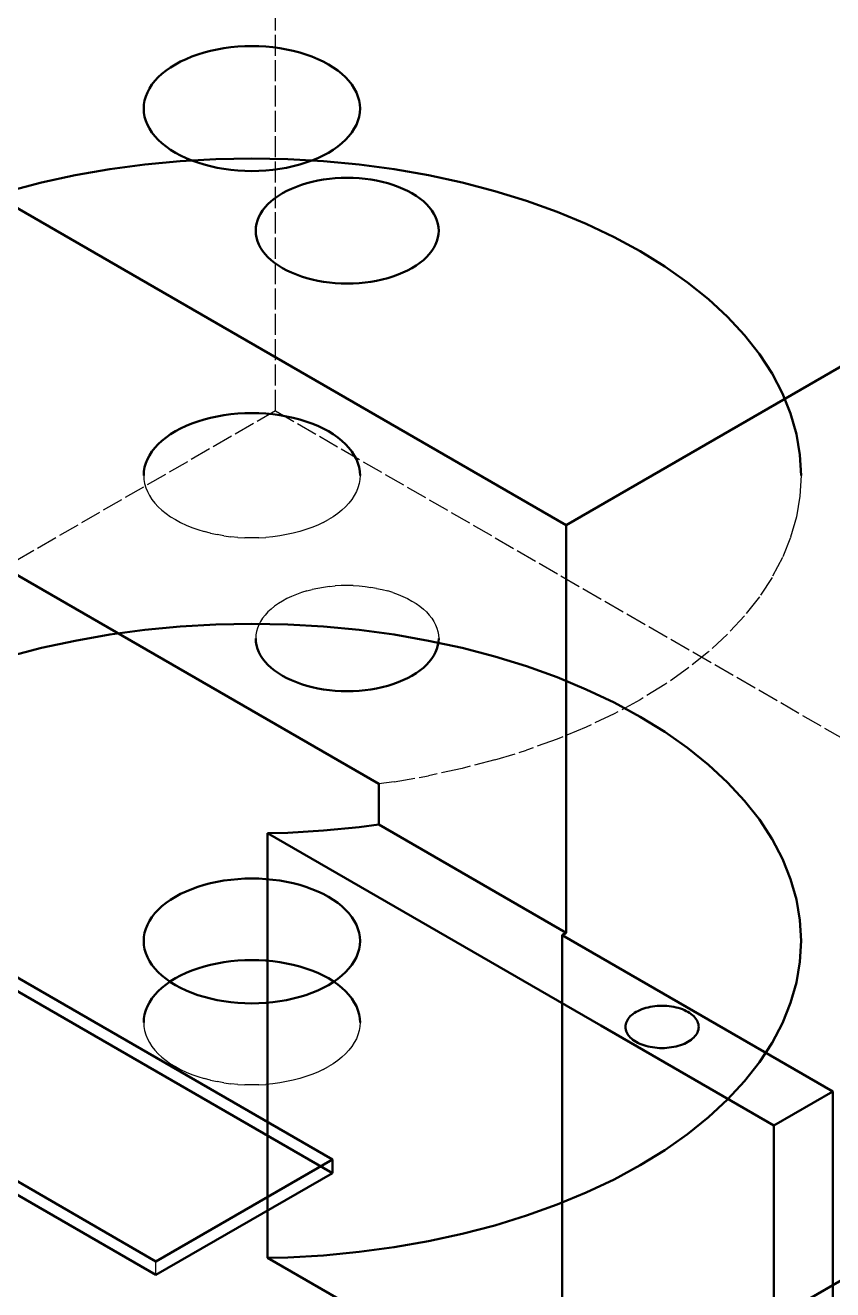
# Model space of a CAD drawing. Header units: millimetres. Extents: x 0 to 841, y 0 to 594.
# Drawn here: x 714.4 to 762.9, y 415.8 to 491.8 of the extents above; entities that cross this region are included whole.
import ezdxf

# ---------------------------------------------------------------- set-up
doc = ezdxf.new("R2010")
doc.units = ezdxf.units.MM
doc.linetypes.add('DASHED', pattern=[1.524, 1.27, -0.254])
doc.layers.add('OCULTA', color=8, linetype='DASHED', lineweight=25)
doc.layers.add('VISIBLE', color=7, linetype='CONTINUOUS', lineweight=50)

msp = doc.modelspace()

# ---------------------------------------------------------------- linework, layer by layer
at = {"layer": 'OCULTA'}
for p, q in [((729.392, 468.6), (729.392, 499.015)), ((729.392, 468.6), (707.472, 455.944)), ((729.392, 468.6), (791.617, 432.674)), ((721.478, 464.722), (721.492, 464.476)), ((721.492, 464.476), (721.533, 464.232)), ((721.533, 464.232), (721.603, 463.99)), ((734.422, 464.232), (734.353, 463.99)), ((734.464, 464.476), (734.422, 464.232)), ((734.478, 464.722), (734.464, 464.476)), ((760.978, 464.722), (760.907, 463.476)), ((721.603, 463.99), (721.699, 463.75)), ((721.699, 463.75), (721.823, 463.515)), ((721.823, 463.515), (721.973, 463.286)), ((734.133, 463.515), (733.983, 463.286)), ((734.256, 463.75), (734.133, 463.515)), ((734.353, 463.99), (734.256, 463.75)), ((760.907, 463.476), (760.696, 462.235)), ((721.973, 463.286), (722.148, 463.062)), ((722.148, 463.062), (722.349, 462.845)), ((722.349, 462.845), (722.573, 462.637)), ((722.573, 462.637), (722.821, 462.437)), ((733.382, 462.637), (733.135, 462.437)), ((733.607, 462.845), (733.382, 462.637)), ((733.808, 463.062), (733.607, 462.845)), ((733.983, 463.286), (733.808, 463.062)), ((722.821, 462.437), (723.091, 462.247)), ((723.091, 462.247), (723.382, 462.068)), ((723.382, 462.068), (723.692, 461.9)), ((723.692, 461.9), (724.021, 461.744)), ((732.264, 461.9), (731.935, 461.744)), ((732.264, 461.9), (732.574, 462.068)), ((732.865, 462.247), (732.574, 462.068)), ((733.135, 462.437), (732.865, 462.247)), ((760.696, 462.235), (760.344, 461.005)), ((724.021, 461.744), (724.367, 461.601)), ((724.367, 461.601), (724.728, 461.472)), ((724.728, 461.472), (725.103, 461.356)), ((725.49, 461.255), (725.103, 461.356)), ((725.49, 461.255), (725.888, 461.168)), ((726.296, 461.097), (725.888, 461.168)), ((730.067, 461.168), (729.66, 461.097)), ((730.465, 461.255), (730.067, 461.168)), ((730.853, 461.356), (730.465, 461.255)), ((731.228, 461.472), (730.853, 461.356)), ((731.589, 461.601), (731.228, 461.472)), ((731.935, 461.744), (731.589, 461.601)), ((726.296, 461.097), (726.71, 461.041)), ((727.129, 461.001), (726.71, 461.041)), ((727.129, 461.001), (727.553, 460.977)), ((727.978, 460.969), (727.553, 460.977)), ((728.403, 460.977), (727.978, 460.969)), ((728.403, 460.977), (728.826, 461.001)), ((729.246, 461.041), (728.826, 461.001)), ((729.66, 461.097), (729.246, 461.041)), ((760.344, 461.005), (759.853, 459.791)), ((759.853, 459.791), (759.227, 458.598)), ((732.633, 458.049), (732.988, 458.083)), ((733.346, 458.104), (732.988, 458.083)), ((733.706, 458.11), (733.346, 458.104)), ((734.065, 458.104), (733.706, 458.11)), ((734.065, 458.104), (734.424, 458.083)), ((734.424, 458.083), (734.779, 458.049)), ((759.227, 458.598), (758.466, 457.431)), ((730.079, 457.322), (729.817, 457.18)), ((730.358, 457.454), (730.079, 457.322)), ((730.65, 457.575), (730.358, 457.454)), ((730.956, 457.685), (730.65, 457.575)), ((731.273, 457.783), (730.956, 457.685)), ((731.273, 457.783), (731.601, 457.869)), ((731.938, 457.942), (731.601, 457.869)), ((732.282, 458.002), (731.938, 457.942)), ((732.633, 458.049), (732.282, 458.002)), ((734.779, 458.049), (735.129, 458.002)), ((735.474, 457.942), (735.129, 458.002)), ((735.474, 457.942), (735.81, 457.869)), ((735.81, 457.869), (736.138, 457.783)), ((736.456, 457.685), (736.138, 457.783)), ((736.456, 457.685), (736.761, 457.575)), ((736.761, 457.575), (737.054, 457.454)), ((737.054, 457.454), (737.332, 457.322)), ((737.332, 457.322), (737.595, 457.18)), ((758.466, 457.431), (757.575, 456.295)), ((729.133, 456.699), (728.943, 456.523)), ((729.342, 456.868), (729.133, 456.699)), ((729.571, 457.029), (729.342, 456.868)), ((729.817, 457.18), (729.571, 457.029)), ((737.595, 457.18), (737.841, 457.029)), ((737.841, 457.029), (738.069, 456.868)), ((738.069, 456.868), (738.279, 456.699)), ((738.279, 456.699), (738.469, 456.523)), ((728.498, 455.956), (728.393, 455.757)), ((728.624, 456.15), (728.498, 455.956)), ((728.773, 456.339), (728.624, 456.15)), ((728.943, 456.523), (728.773, 456.339)), ((738.469, 456.523), (738.638, 456.339)), ((738.638, 456.339), (738.787, 456.15)), ((738.787, 456.15), (738.914, 455.956)), ((738.914, 455.956), (739.018, 455.757)), ((757.575, 456.295), (756.557, 455.195)), ((728.217, 455.143), (728.206, 454.935)), ((728.253, 455.349), (728.217, 455.143)), ((728.311, 455.554), (728.253, 455.349)), ((728.393, 455.757), (728.311, 455.554)), ((739.018, 455.757), (739.1, 455.554)), ((739.1, 455.554), (739.159, 455.349)), ((739.159, 455.349), (739.194, 455.143)), ((739.194, 455.143), (739.206, 454.935)), ((756.557, 455.195), (755.416, 454.137)), ((755.416, 454.137), (754.159, 453.123)), ((754.159, 453.123), (752.789, 452.16)), ((752.789, 452.16), (751.312, 451.25)), ((751.312, 451.25), (749.736, 450.397)), ((749.736, 450.397), (748.067, 449.606)), ((748.067, 449.606), (746.312, 448.88)), ((742.573, 447.634), (744.478, 448.222)), ((746.312, 448.88), (744.478, 448.222)), ((742.573, 447.634), (740.606, 447.119)), ((740.606, 447.119), (738.585, 446.68)), ((736.519, 446.318), (735.601, 446.195)), ((736.519, 446.318), (738.585, 446.68)), ((721.478, 431.858), (721.492, 431.612)), ((721.492, 431.612), (721.533, 431.368)), ((734.464, 431.612), (734.422, 431.368)), ((734.478, 431.858), (734.464, 431.612)), ((721.533, 431.368), (721.603, 431.126)), ((721.603, 431.126), (721.699, 430.886)), ((721.699, 430.886), (721.823, 430.651)), ((734.256, 430.886), (734.133, 430.651)), ((734.353, 431.126), (734.256, 430.886)), ((734.422, 431.368), (734.353, 431.126)), ((721.823, 430.651), (721.973, 430.422)), ((721.973, 430.422), (722.148, 430.198)), ((722.148, 430.198), (722.349, 429.981)), ((722.349, 429.981), (722.573, 429.773)), ((733.607, 429.981), (733.382, 429.773)), ((733.808, 430.198), (733.607, 429.981)), ((733.983, 430.422), (733.808, 430.198)), ((734.133, 430.651), (733.983, 430.422)), ((722.573, 429.773), (722.821, 429.573)), ((722.821, 429.573), (723.091, 429.383)), ((723.091, 429.383), (723.382, 429.204)), ((732.865, 429.383), (732.574, 429.204)), ((733.135, 429.573), (732.865, 429.383)), ((733.382, 429.773), (733.135, 429.573)), ((723.382, 429.204), (723.692, 429.036)), ((723.692, 429.036), (724.021, 428.881)), ((724.021, 428.881), (724.367, 428.737)), ((724.367, 428.737), (724.728, 428.608)), ((724.728, 428.608), (725.103, 428.492)), ((725.49, 428.391), (725.103, 428.492)), ((730.853, 428.492), (730.465, 428.391)), ((731.228, 428.608), (730.853, 428.492)), ((731.589, 428.737), (731.228, 428.608)), ((731.935, 428.881), (731.589, 428.737)), ((732.264, 429.036), (731.935, 428.881)), ((732.264, 429.036), (732.574, 429.204)), ((725.49, 428.391), (725.888, 428.304)), ((726.296, 428.233), (725.888, 428.304)), ((726.296, 428.233), (726.71, 428.177)), ((727.129, 428.137), (726.71, 428.177)), ((727.129, 428.137), (727.553, 428.113)), ((727.978, 428.105), (727.553, 428.113)), ((728.403, 428.113), (727.978, 428.105)), ((728.403, 428.113), (728.826, 428.137)), ((729.246, 428.177), (728.826, 428.137)), ((729.66, 428.233), (729.246, 428.177)), ((730.067, 428.304), (729.66, 428.233)), ((730.465, 428.391), (730.067, 428.304)), ((722.215, 416.691), (722.215, 417.508))]:
    msp.add_line(p, q, dxfattribs=at)
at = {"layer": 'VISIBLE'}
for p, q in [((684.632, 497.667), (746.858, 461.742)), ((724.728, 490.017), (724.367, 489.887)), ((725.103, 490.133), (724.728, 490.017)), ((725.49, 490.234), (725.103, 490.133)), ((725.888, 490.321), (725.49, 490.234)), ((726.296, 490.392), (725.888, 490.321)), ((726.71, 490.448), (726.296, 490.392)), ((726.71, 490.448), (727.129, 490.488)), ((727.553, 490.512), (727.129, 490.488)), ((727.553, 490.512), (727.978, 490.52)), ((728.403, 490.512), (727.978, 490.52)), ((728.826, 490.488), (728.403, 490.512)), ((729.246, 490.448), (728.826, 490.488)), ((729.246, 490.448), (729.66, 490.392)), ((729.66, 490.392), (730.067, 490.321)), ((730.465, 490.234), (730.067, 490.321)), ((730.465, 490.234), (730.853, 490.133)), ((730.853, 490.133), (731.228, 490.017)), ((731.228, 490.017), (731.589, 489.887)), ((723.091, 489.242), (722.821, 489.052)), ((723.382, 489.421), (723.091, 489.242)), ((723.692, 489.589), (723.382, 489.421)), ((724.021, 489.744), (723.692, 489.589)), ((724.367, 489.887), (724.021, 489.744)), ((731.589, 489.887), (731.935, 489.744)), ((731.935, 489.744), (732.264, 489.589)), ((732.264, 489.589), (732.574, 489.421)), ((732.574, 489.421), (732.865, 489.242)), ((732.865, 489.242), (733.135, 489.052)), ((722.349, 488.644), (722.148, 488.427)), ((722.573, 488.852), (722.349, 488.644)), ((722.821, 489.052), (722.573, 488.852)), ((733.135, 489.052), (733.382, 488.852)), ((733.382, 488.852), (733.607, 488.644)), ((733.607, 488.644), (733.808, 488.427)), ((721.699, 487.738), (721.603, 487.499)), ((721.823, 487.973), (721.699, 487.738)), ((721.973, 488.203), (721.823, 487.973)), ((722.148, 488.427), (721.973, 488.203)), ((733.808, 488.427), (733.983, 488.203)), ((733.983, 488.203), (734.133, 487.973)), ((734.133, 487.973), (734.256, 487.738)), ((734.256, 487.738), (734.353, 487.499)), ((721.492, 487.013), (721.478, 486.767)), ((721.533, 487.257), (721.492, 487.013)), ((721.603, 487.499), (721.533, 487.257)), ((734.353, 487.499), (734.422, 487.257)), ((734.422, 487.257), (734.464, 487.013)), ((734.464, 487.013), (734.478, 486.767)), ((791.617, 487.584), (746.858, 461.742)), ((721.478, 486.767), (721.492, 486.522)), ((721.492, 486.522), (721.533, 486.277)), ((721.533, 486.277), (721.603, 486.035)), ((734.422, 486.277), (734.353, 486.035)), ((734.464, 486.522), (734.422, 486.277)), ((734.478, 486.767), (734.464, 486.522)), ((721.603, 486.035), (721.699, 485.796)), ((721.699, 485.796), (721.823, 485.561)), ((721.823, 485.561), (721.973, 485.331)), ((734.133, 485.561), (733.983, 485.331)), ((734.256, 485.796), (734.133, 485.561)), ((734.353, 486.035), (734.256, 485.796)), ((721.973, 485.331), (722.148, 485.107)), ((722.148, 485.107), (722.349, 484.891)), ((722.349, 484.891), (722.573, 484.682)), ((722.573, 484.682), (722.821, 484.483)), ((733.382, 484.682), (733.135, 484.483)), ((733.607, 484.891), (733.382, 484.682)), ((733.808, 485.107), (733.607, 484.891)), ((733.983, 485.331), (733.808, 485.107)), ((722.821, 484.483), (723.091, 484.293)), ((723.091, 484.293), (723.382, 484.114)), ((723.382, 484.114), (723.692, 483.946)), ((723.692, 483.946), (724.021, 483.79)), ((732.264, 483.946), (731.935, 483.79)), ((732.264, 483.946), (732.574, 484.114)), ((732.865, 484.293), (732.574, 484.114)), ((733.135, 484.483), (732.865, 484.293)), ((719.437, 483.125), (721.54, 483.408)), ((721.54, 483.408), (723.67, 483.611)), ((723.67, 483.611), (725.82, 483.734)), ((724.021, 483.79), (724.367, 483.647)), ((724.367, 483.647), (724.728, 483.517)), ((724.728, 483.517), (725.103, 483.401)), ((725.49, 483.3), (725.103, 483.401)), ((725.49, 483.3), (725.888, 483.214)), ((727.978, 483.774), (725.82, 483.734)), ((726.296, 483.142), (725.888, 483.214)), ((730.136, 483.734), (727.978, 483.774)), ((730.067, 483.214), (729.66, 483.142)), ((730.465, 483.3), (730.067, 483.214)), ((732.285, 483.611), (730.136, 483.734)), ((730.853, 483.401), (730.465, 483.3)), ((731.228, 483.517), (730.853, 483.401)), ((731.589, 483.647), (731.228, 483.517)), ((731.935, 483.79), (731.589, 483.647)), ((732.285, 483.611), (734.416, 483.408)), ((736.519, 483.125), (734.416, 483.408)), ((717.37, 482.763), (715.349, 482.324)), ((719.437, 483.125), (717.37, 482.763)), ((726.296, 483.142), (726.71, 483.087)), ((727.129, 483.047), (726.71, 483.087)), ((727.129, 483.047), (727.553, 483.022)), ((727.978, 483.014), (727.553, 483.022)), ((728.403, 483.022), (727.978, 483.014)), ((728.403, 483.022), (728.826, 483.047)), ((729.246, 483.087), (728.826, 483.047)), ((729.66, 483.142), (729.246, 483.087)), ((731.938, 482.437), (731.601, 482.364)), ((732.282, 482.497), (731.938, 482.437)), ((732.633, 482.544), (732.282, 482.497)), ((732.633, 482.544), (732.988, 482.578)), ((733.346, 482.599), (732.988, 482.578)), ((733.706, 482.605), (733.346, 482.599)), ((734.065, 482.599), (733.706, 482.605)), ((734.065, 482.599), (734.424, 482.578)), ((734.424, 482.578), (734.779, 482.544)), ((734.779, 482.544), (735.129, 482.497)), ((735.474, 482.437), (735.129, 482.497)), ((735.474, 482.437), (735.81, 482.364)), ((736.519, 483.125), (738.585, 482.763)), ((738.585, 482.763), (740.606, 482.324)), ((715.349, 482.324), (713.382, 481.809)), ((729.817, 481.675), (729.571, 481.524)), ((730.079, 481.817), (729.817, 481.675)), ((730.358, 481.949), (730.079, 481.817)), ((730.65, 482.07), (730.358, 481.949)), ((730.956, 482.18), (730.65, 482.07)), ((731.273, 482.278), (730.956, 482.18)), ((731.273, 482.278), (731.601, 482.364)), ((735.81, 482.364), (736.138, 482.278)), ((736.456, 482.18), (736.138, 482.278)), ((736.456, 482.18), (736.761, 482.07)), ((736.761, 482.07), (737.054, 481.949)), ((737.054, 481.949), (737.332, 481.817)), ((737.332, 481.817), (737.595, 481.675)), ((737.595, 481.675), (737.841, 481.524)), ((742.573, 481.809), (740.606, 482.324)), ((742.573, 481.809), (744.478, 481.222)), ((728.943, 481.018), (728.773, 480.834)), ((729.133, 481.194), (728.943, 481.018)), ((729.342, 481.363), (729.133, 481.194)), ((729.571, 481.524), (729.342, 481.363)), ((737.841, 481.524), (738.069, 481.363)), ((738.069, 481.363), (738.279, 481.194)), ((738.279, 481.194), (738.469, 481.018)), ((738.469, 481.018), (738.638, 480.834)), ((744.478, 481.222), (746.312, 480.563)), ((728.393, 480.252), (728.311, 480.049)), ((728.498, 480.451), (728.393, 480.252)), ((728.624, 480.645), (728.498, 480.451)), ((728.773, 480.834), (728.624, 480.645)), ((738.638, 480.834), (738.787, 480.645)), ((738.787, 480.645), (738.914, 480.451)), ((738.914, 480.451), (739.018, 480.252)), ((739.018, 480.252), (739.1, 480.049)), ((746.312, 480.563), (748.067, 479.837)), ((728.217, 479.638), (728.206, 479.43)), ((728.206, 479.43), (728.217, 479.222)), ((728.253, 479.844), (728.217, 479.638)), ((728.311, 480.049), (728.253, 479.844)), ((739.1, 480.049), (739.159, 479.844)), ((739.159, 479.844), (739.194, 479.638)), ((739.194, 479.638), (739.206, 479.43)), ((739.206, 479.43), (739.194, 479.222)), ((748.067, 479.837), (749.736, 479.046)), ((728.217, 479.222), (728.253, 479.015)), ((728.253, 479.015), (728.311, 478.81)), ((728.311, 478.81), (728.393, 478.608)), ((728.393, 478.608), (728.498, 478.409)), ((739.018, 478.608), (738.914, 478.409)), ((739.1, 478.81), (739.018, 478.608)), ((739.159, 479.015), (739.1, 478.81)), ((739.194, 479.222), (739.159, 479.015)), ((749.736, 479.046), (751.312, 478.194)), ((728.498, 478.409), (728.624, 478.215)), ((728.624, 478.215), (728.773, 478.025)), ((728.773, 478.025), (728.943, 477.842)), ((728.943, 477.842), (729.133, 477.666)), ((738.469, 477.842), (738.279, 477.666)), ((738.638, 478.025), (738.469, 477.842)), ((738.787, 478.215), (738.638, 478.025)), ((738.914, 478.409), (738.787, 478.215)), ((751.312, 478.194), (752.789, 477.284)), ((729.133, 477.666), (729.342, 477.497)), ((729.342, 477.497), (729.571, 477.336)), ((729.571, 477.336), (729.817, 477.185)), ((729.817, 477.185), (730.079, 477.042)), ((737.595, 477.185), (737.332, 477.042)), ((737.841, 477.336), (737.595, 477.185)), ((738.069, 477.497), (737.841, 477.336)), ((738.279, 477.666), (738.069, 477.497)), ((752.789, 477.284), (754.159, 476.32)), ((730.079, 477.042), (730.358, 476.911)), ((730.358, 476.911), (730.65, 476.79)), ((730.65, 476.79), (730.956, 476.68)), ((730.956, 476.68), (731.273, 476.582)), ((731.273, 476.582), (731.601, 476.496)), ((731.601, 476.496), (731.938, 476.423)), ((732.282, 476.363), (731.938, 476.423)), ((732.282, 476.363), (732.633, 476.315)), ((732.988, 476.282), (732.633, 476.315)), ((734.779, 476.315), (734.424, 476.282)), ((735.129, 476.363), (734.779, 476.315)), ((735.474, 476.423), (735.129, 476.363)), ((735.81, 476.496), (735.474, 476.423)), ((735.81, 476.496), (736.138, 476.582)), ((736.456, 476.68), (736.138, 476.582)), ((736.761, 476.79), (736.456, 476.68)), ((737.054, 476.911), (736.761, 476.79)), ((737.332, 477.042), (737.054, 476.911)), ((754.159, 476.32), (755.416, 475.307)), ((732.988, 476.282), (733.346, 476.261)), ((733.706, 476.254), (733.346, 476.261)), ((733.706, 476.254), (734.065, 476.261)), ((734.065, 476.261), (734.424, 476.282)), ((755.416, 475.307), (756.557, 474.248)), ((756.557, 474.248), (757.575, 473.149)), ((757.575, 473.149), (758.466, 472.013)), ((758.466, 472.013), (759.227, 470.846)), ((759.227, 470.846), (759.853, 469.653)), ((759.853, 469.653), (760.344, 468.439)), ((695.888, 469.123), (735.601, 446.195)), ((724.728, 467.972), (724.367, 467.842)), ((725.103, 468.088), (724.728, 467.972)), ((725.49, 468.189), (725.103, 468.088)), ((725.888, 468.275), (725.49, 468.189)), ((726.296, 468.347), (725.888, 468.275)), ((726.71, 468.402), (726.296, 468.347)), ((726.71, 468.402), (727.129, 468.442)), ((727.553, 468.467), (727.129, 468.442)), ((727.553, 468.467), (727.978, 468.475)), ((728.403, 468.467), (727.978, 468.475)), ((728.826, 468.442), (728.403, 468.467)), ((729.246, 468.402), (728.826, 468.442)), ((729.246, 468.402), (729.66, 468.347)), ((729.66, 468.347), (730.067, 468.275)), ((730.465, 468.189), (730.067, 468.275)), ((730.465, 468.189), (730.853, 468.088)), ((730.853, 468.088), (731.228, 467.972)), ((731.228, 467.972), (731.589, 467.842)), ((760.344, 468.439), (760.696, 467.209)), ((723.091, 467.196), (722.821, 467.006)), ((723.382, 467.375), (723.091, 467.196)), ((723.692, 467.543), (723.382, 467.375)), ((724.021, 467.699), (723.692, 467.543)), ((724.367, 467.842), (724.021, 467.699)), ((731.589, 467.842), (731.935, 467.699)), ((731.935, 467.699), (732.264, 467.543)), ((732.264, 467.543), (732.574, 467.375)), ((732.574, 467.375), (732.865, 467.196)), ((732.865, 467.196), (733.135, 467.006)), ((760.696, 467.209), (760.907, 465.968)), ((722.349, 466.598), (722.148, 466.382)), ((722.573, 466.807), (722.349, 466.598)), ((722.821, 467.006), (722.573, 466.807)), ((733.135, 467.006), (733.382, 466.807)), ((733.382, 466.807), (733.607, 466.598)), ((733.607, 466.598), (733.808, 466.382)), ((721.699, 465.693), (721.603, 465.454)), ((721.823, 465.928), (721.699, 465.693)), ((721.973, 466.158), (721.823, 465.928)), ((722.148, 466.382), (721.973, 466.158)), ((733.808, 466.382), (733.983, 466.158)), ((733.983, 466.158), (734.133, 465.928)), ((734.133, 465.928), (734.256, 465.693)), ((734.256, 465.693), (734.353, 465.454)), ((760.907, 465.968), (760.978, 464.722)), ((721.492, 464.967), (721.478, 464.722)), ((721.533, 465.212), (721.492, 464.967)), ((721.603, 465.454), (721.533, 465.212)), ((734.353, 465.454), (734.422, 465.212)), ((734.422, 465.212), (734.464, 464.967)), ((734.464, 464.967), (734.478, 464.722)), ((746.858, 437.247), (746.858, 461.742)), ((727.978, 455.809), (725.82, 455.769)), ((730.136, 455.769), (727.978, 455.809)), ((719.437, 455.16), (717.37, 454.798)), ((719.437, 455.16), (721.54, 455.443)), ((721.54, 455.443), (723.67, 455.646)), ((723.67, 455.646), (725.82, 455.769)), ((732.285, 455.646), (730.136, 455.769)), ((732.285, 455.646), (734.416, 455.443)), ((736.519, 455.16), (734.416, 455.443)), ((736.519, 455.16), (738.585, 454.798)), ((715.349, 454.359), (713.382, 453.844)), ((717.37, 454.798), (715.349, 454.359)), ((728.206, 454.935), (728.217, 454.727)), ((728.217, 454.727), (728.253, 454.521)), ((728.253, 454.521), (728.311, 454.316)), ((728.311, 454.316), (728.393, 454.113)), ((738.585, 454.798), (740.606, 454.359)), ((739.1, 454.316), (739.018, 454.113)), ((739.159, 454.521), (739.1, 454.316)), ((739.194, 454.727), (739.159, 454.521)), ((739.206, 454.935), (739.194, 454.727)), ((742.573, 453.844), (740.606, 454.359)), ((728.393, 454.113), (728.498, 453.914)), ((728.498, 453.914), (728.624, 453.72)), ((728.624, 453.72), (728.773, 453.531)), ((728.773, 453.531), (728.943, 453.347)), ((738.638, 453.531), (738.469, 453.347)), ((738.787, 453.72), (738.638, 453.531)), ((738.914, 453.914), (738.787, 453.72)), ((739.018, 454.113), (738.914, 453.914)), ((742.573, 453.844), (744.478, 453.257)), ((728.943, 453.347), (729.133, 453.171)), ((729.133, 453.171), (729.342, 453.002)), ((729.342, 453.002), (729.571, 452.841)), ((729.571, 452.841), (729.817, 452.69)), ((737.841, 452.841), (737.595, 452.69)), ((738.069, 453.002), (737.841, 452.841)), ((738.279, 453.171), (738.069, 453.002)), ((738.469, 453.347), (738.279, 453.171)), ((744.478, 453.257), (746.312, 452.598)), ((729.817, 452.69), (730.079, 452.548)), ((730.079, 452.548), (730.358, 452.416)), ((730.358, 452.416), (730.65, 452.295)), ((730.65, 452.295), (730.956, 452.185)), ((730.956, 452.185), (731.273, 452.087)), ((731.273, 452.087), (731.601, 452.001)), ((735.81, 452.001), (736.138, 452.087)), ((736.456, 452.185), (736.138, 452.087)), ((736.761, 452.295), (736.456, 452.185)), ((737.054, 452.416), (736.761, 452.295)), ((737.332, 452.548), (737.054, 452.416)), ((737.595, 452.69), (737.332, 452.548)), ((746.312, 452.598), (748.067, 451.872)), ((731.601, 452.001), (731.938, 451.928)), ((732.282, 451.868), (731.938, 451.928)), ((732.282, 451.868), (732.633, 451.821)), ((732.988, 451.787), (732.633, 451.821)), ((732.988, 451.787), (733.346, 451.766)), ((733.706, 451.76), (733.346, 451.766)), ((733.706, 451.76), (734.065, 451.766)), ((734.065, 451.766), (734.424, 451.787)), ((734.779, 451.821), (734.424, 451.787)), ((735.129, 451.868), (734.779, 451.821)), ((735.474, 451.928), (735.129, 451.868)), ((735.81, 452.001), (735.474, 451.928)), ((748.067, 451.872), (749.736, 451.081)), ((749.736, 451.081), (751.312, 450.229)), ((751.312, 450.229), (752.789, 449.319)), ((752.789, 449.319), (754.159, 448.355)), ((754.159, 448.355), (755.416, 447.342)), ((755.416, 447.342), (756.557, 446.283)), ((735.601, 443.745), (735.601, 446.195)), ((756.557, 446.283), (757.575, 445.183)), ((757.575, 445.183), (758.466, 444.048)), ((735.601, 443.745), (734.416, 443.586)), ((735.601, 443.745), (746.858, 437.247)), ((758.466, 444.048), (759.227, 442.881)), ((730.136, 443.261), (728.915, 443.237)), ((728.915, 417.722), (728.915, 443.237)), ((728.915, 443.237), (748.933, 431.68)), ((732.285, 443.383), (730.136, 443.261)), ((734.416, 443.586), (732.285, 443.383)), ((759.227, 442.881), (759.853, 441.688)), ((759.853, 441.688), (760.344, 440.474)), ((724.367, 439.877), (724.021, 439.734)), ((724.728, 440.007), (724.367, 439.877)), ((725.103, 440.123), (724.728, 440.007)), ((725.49, 440.224), (725.103, 440.123)), ((725.888, 440.31), (725.49, 440.224)), ((726.296, 440.382), (725.888, 440.31)), ((726.71, 440.437), (726.296, 440.382)), ((726.71, 440.437), (727.129, 440.477)), ((727.553, 440.502), (727.129, 440.477)), ((727.553, 440.502), (727.978, 440.51)), ((728.403, 440.502), (727.978, 440.51)), ((728.826, 440.477), (728.403, 440.502)), ((729.246, 440.437), (728.826, 440.477)), ((729.246, 440.437), (729.66, 440.382)), ((729.66, 440.382), (730.067, 440.31)), ((730.465, 440.224), (730.067, 440.31)), ((730.465, 440.224), (730.853, 440.123)), ((730.853, 440.123), (731.228, 440.007)), ((731.228, 440.007), (731.589, 439.877)), ((731.589, 439.877), (731.935, 439.734)), ((760.344, 440.474), (760.696, 439.244)), ((705.244, 439.553), (732.822, 423.632)), ((723.091, 439.231), (722.821, 439.041)), ((723.382, 439.41), (723.091, 439.231)), ((723.692, 439.578), (723.382, 439.41)), ((724.021, 439.734), (723.692, 439.578)), ((731.935, 439.734), (732.264, 439.578)), ((732.264, 439.578), (732.574, 439.41)), ((732.574, 439.41), (732.865, 439.231)), ((732.865, 439.231), (733.135, 439.041)), ((760.696, 439.244), (760.907, 438.003)), ((705.244, 438.737), (732.822, 422.815)), ((722.148, 438.417), (721.973, 438.193)), ((722.349, 438.633), (722.148, 438.417)), ((722.573, 438.842), (722.349, 438.633)), ((722.821, 439.041), (722.573, 438.842)), ((733.135, 439.041), (733.382, 438.842)), ((733.382, 438.842), (733.607, 438.633)), ((733.607, 438.633), (733.808, 438.417)), ((733.808, 438.417), (733.983, 438.193)), ((721.699, 437.728), (721.603, 437.489)), ((721.823, 437.963), (721.699, 437.728)), ((721.973, 438.193), (721.823, 437.963)), ((733.983, 438.193), (734.133, 437.963)), ((734.133, 437.963), (734.256, 437.728)), ((734.256, 437.728), (734.353, 437.489)), ((760.907, 438.003), (760.978, 436.757)), ((721.492, 437.002), (721.478, 436.757)), ((721.533, 437.247), (721.492, 437.002)), ((721.603, 437.489), (721.533, 437.247)), ((734.353, 437.489), (734.422, 437.247)), ((734.422, 437.247), (734.464, 437.002)), ((734.464, 437.002), (734.478, 436.757)), ((746.858, 437.247), (746.61, 437.104)), ((746.61, 411.588), (746.61, 437.104)), ((746.61, 437.104), (762.874, 427.714)), ((721.478, 436.757), (721.492, 436.511)), ((721.492, 436.511), (721.533, 436.267)), ((721.533, 436.267), (721.603, 436.025)), ((734.422, 436.267), (734.353, 436.025)), ((734.464, 436.511), (734.422, 436.267)), ((734.478, 436.757), (734.464, 436.511)), ((760.978, 436.757), (760.907, 435.511)), ((721.603, 436.025), (721.699, 435.785)), ((721.699, 435.785), (721.823, 435.55)), ((721.823, 435.55), (721.973, 435.321)), ((721.973, 435.321), (722.148, 435.097)), ((725.49, 435.325), (725.103, 435.224)), ((725.49, 435.325), (725.103, 435.224)), ((725.888, 435.411), (725.49, 435.325)), ((725.888, 435.411), (725.49, 435.325)), ((725.49, 435.325), (725.49, 435.325)), ((726.296, 435.483), (725.888, 435.411)), ((726.296, 435.483), (725.888, 435.411)), ((725.888, 435.411), (725.888, 435.411)), ((726.71, 435.538), (726.296, 435.483)), ((726.71, 435.538), (726.296, 435.483)), ((726.296, 435.483), (726.296, 435.483)), ((726.71, 435.538), (727.129, 435.578)), ((727.129, 435.578), (726.71, 435.538)), ((726.71, 435.538), (726.71, 435.538)), ((727.553, 435.603), (727.129, 435.578)), ((727.553, 435.603), (727.129, 435.578)), ((727.129, 435.578), (727.129, 435.578)), ((727.553, 435.603), (727.978, 435.611)), ((727.978, 435.611), (727.553, 435.603)), ((727.553, 435.603), (727.553, 435.603)), ((728.403, 435.603), (727.978, 435.611)), ((728.403, 435.603), (727.978, 435.611)), ((727.978, 435.611), (727.978, 435.611)), ((728.826, 435.578), (728.403, 435.603)), ((728.826, 435.578), (728.403, 435.603)), ((728.403, 435.603), (728.403, 435.603)), ((729.246, 435.538), (728.826, 435.578)), ((728.915, 435.57), (728.826, 435.578)), ((728.826, 435.578), (728.826, 435.578)), ((728.915, 433.045), (728.915, 435.57)), ((728.915, 435.57), (728.915, 435.57)), ((728.915, 435.57), (728.915, 435.57)), ((728.915, 435.57), (728.915, 435.57)), ((728.915, 435.57), (728.915, 435.57)), ((728.915, 435.57), (728.915, 435.57)), ((728.915, 435.57), (728.915, 435.57)), ((728.915, 435.57), (728.915, 435.57)), ((728.915, 435.57), (728.915, 435.57)), ((728.915, 435.57), (728.915, 435.57)), ((728.915, 435.57), (728.915, 435.57)), ((728.915, 435.57), (728.915, 435.57)), ((728.915, 435.57), (728.915, 435.57)), ((728.915, 435.57), (728.915, 435.57)), ((728.915, 435.57), (728.915, 435.57)), ((728.915, 435.57), (728.915, 435.57)), ((729.246, 435.538), (729.66, 435.483)), ((729.66, 435.483), (730.067, 435.411)), ((730.465, 435.325), (730.067, 435.411)), ((730.465, 435.325), (730.853, 435.224)), ((733.983, 435.321), (733.808, 435.097)), ((734.133, 435.55), (733.983, 435.321)), ((734.256, 435.785), (734.133, 435.55)), ((734.353, 436.025), (734.256, 435.785)), ((760.907, 435.511), (760.696, 434.27)), ((722.148, 435.097), (722.349, 434.88)), ((722.349, 434.88), (722.573, 434.672)), ((722.573, 434.672), (722.821, 434.472)), ((723.692, 434.679), (723.382, 434.511)), ((723.692, 434.679), (723.382, 434.511)), ((724.021, 434.835), (723.692, 434.679)), ((724.021, 434.835), (723.692, 434.679)), ((723.692, 434.679), (723.692, 434.679)), ((724.367, 434.978), (724.021, 434.835)), ((724.367, 434.978), (724.021, 434.835)), ((724.021, 434.835), (724.021, 434.835)), ((724.728, 435.108), (724.367, 434.978)), ((724.728, 435.108), (724.367, 434.978)), ((724.367, 434.978), (724.367, 434.978)), ((725.103, 435.224), (724.728, 435.108)), ((725.103, 435.224), (724.728, 435.108)), ((724.728, 435.108), (724.728, 435.108)), ((725.103, 435.224), (725.103, 435.224)), ((730.853, 435.224), (731.228, 435.108)), ((731.228, 435.108), (731.589, 434.978)), ((731.589, 434.978), (731.935, 434.835)), ((731.935, 434.835), (732.264, 434.679)), ((732.264, 434.679), (732.574, 434.511)), ((733.382, 434.672), (733.135, 434.472)), ((733.607, 434.88), (733.382, 434.672)), ((733.808, 435.097), (733.607, 434.88)), ((722.573, 433.943), (722.349, 433.734)), ((722.821, 434.142), (722.573, 433.943)), ((722.821, 434.472), (723.091, 434.282)), ((723.091, 434.332), (722.821, 434.142)), ((723.091, 434.332), (723.056, 434.307)), ((723.056, 434.307), (723.056, 434.307)), ((723.056, 434.307), (723.056, 434.307)), ((723.056, 434.307), (723.056, 434.307)), ((723.056, 434.307), (723.056, 434.307)), ((723.056, 434.307), (723.056, 434.307)), ((723.056, 434.307), (723.056, 434.307)), ((723.056, 434.307), (723.056, 434.307)), ((723.056, 434.307), (723.056, 434.307)), ((723.056, 434.307), (723.056, 434.307)), ((723.056, 434.307), (723.056, 434.307)), ((723.056, 434.307), (723.056, 434.307)), ((723.056, 434.307), (723.056, 434.307)), ((723.056, 434.307), (723.056, 434.307)), ((723.056, 434.307), (723.056, 434.307)), ((723.056, 434.307), (723.056, 434.307)), ((723.056, 434.307), (723.056, 434.307)), ((723.056, 434.307), (723.056, 434.307)), ((723.056, 434.307), (723.056, 434.307)), ((723.056, 434.307), (723.056, 434.307)), ((723.056, 434.307), (723.056, 434.307)), ((723.056, 434.307), (723.091, 434.282)), ((723.382, 434.511), (723.091, 434.332)), ((723.382, 434.511), (723.091, 434.332)), ((723.091, 434.332), (723.091, 434.332)), ((723.091, 434.282), (723.382, 434.103)), ((723.091, 434.282), (723.091, 434.282)), ((723.091, 434.282), (723.382, 434.103)), ((723.382, 434.511), (723.382, 434.511)), ((723.382, 434.103), (723.692, 433.935)), ((723.382, 434.103), (723.382, 434.103)), ((723.382, 434.103), (723.692, 433.935)), ((723.692, 433.935), (724.021, 433.779)), ((723.692, 433.935), (723.692, 433.935)), ((723.692, 433.935), (724.021, 433.779)), ((724.021, 433.779), (724.367, 433.636)), ((724.021, 433.779), (724.021, 433.779)), ((724.021, 433.779), (724.367, 433.636)), ((731.935, 433.779), (731.589, 433.636)), ((732.264, 433.935), (731.935, 433.779)), ((732.264, 433.935), (732.574, 434.103)), ((732.574, 434.511), (732.865, 434.332)), ((732.865, 434.282), (732.574, 434.103)), ((733.135, 434.472), (732.865, 434.282)), ((732.865, 434.332), (733.135, 434.142)), ((733.135, 434.142), (733.382, 433.943)), ((733.382, 433.943), (733.607, 433.734)), ((760.696, 434.27), (760.344, 433.04)), ((694.638, 433.43), (722.215, 417.508)), ((721.823, 433.064), (721.699, 432.829)), ((721.973, 433.294), (721.823, 433.064)), ((722.148, 433.518), (721.973, 433.294)), ((722.349, 433.734), (722.148, 433.518)), ((724.367, 433.636), (724.728, 433.507)), ((724.367, 433.636), (724.367, 433.636)), ((724.367, 433.636), (724.728, 433.507)), ((724.728, 433.507), (725.103, 433.391)), ((724.728, 433.507), (724.728, 433.507)), ((724.728, 433.507), (725.103, 433.391)), ((725.49, 433.29), (725.103, 433.391)), ((725.103, 433.391), (725.103, 433.391)), ((725.103, 433.391), (725.49, 433.29)), ((725.49, 433.29), (725.888, 433.203)), ((725.49, 433.29), (725.49, 433.29)), ((725.49, 433.29), (725.888, 433.203)), ((726.296, 433.132), (725.888, 433.203)), ((725.888, 433.203), (725.888, 433.203)), ((725.888, 433.203), (726.296, 433.132)), ((726.296, 433.132), (726.71, 433.076)), ((726.296, 433.132), (726.296, 433.132)), ((726.296, 433.132), (726.71, 433.076)), ((727.129, 433.036), (726.71, 433.076)), ((726.71, 433.076), (726.71, 433.076)), ((726.71, 433.076), (727.129, 433.036)), ((727.129, 433.036), (727.553, 433.012)), ((727.129, 433.036), (727.129, 433.036)), ((727.129, 433.036), (727.553, 433.012)), ((727.978, 433.004), (727.553, 433.012)), ((727.553, 433.012), (727.553, 433.012)), ((727.553, 433.012), (727.978, 433.004)), ((728.403, 433.012), (727.978, 433.004)), ((727.978, 433.004), (728.403, 433.012)), ((728.403, 433.012), (728.826, 433.036)), ((728.403, 433.012), (728.826, 433.036)), ((728.403, 433.012), (728.403, 433.012)), ((729.246, 433.076), (728.826, 433.036)), ((728.826, 433.036), (728.915, 433.045)), ((728.826, 433.036), (728.826, 433.036)), ((728.915, 433.045), (728.915, 433.045)), ((728.915, 433.045), (728.915, 433.045)), ((728.915, 433.045), (728.915, 433.045)), ((728.915, 433.045), (728.915, 433.045)), ((728.915, 433.045), (728.915, 433.045)), ((728.915, 433.045), (728.915, 433.045)), ((728.915, 433.045), (728.915, 433.045)), ((728.915, 433.045), (728.915, 433.045)), ((728.915, 433.045), (728.915, 433.045)), ((728.915, 433.045), (728.915, 433.045)), ((728.915, 433.045), (728.915, 433.045)), ((728.915, 433.045), (728.915, 433.045)), ((728.915, 433.045), (728.915, 433.045)), ((728.915, 433.045), (728.915, 433.045)), ((728.915, 433.045), (728.915, 433.045)), ((729.66, 433.132), (729.246, 433.076)), ((730.067, 433.203), (729.66, 433.132)), ((730.465, 433.29), (730.067, 433.203)), ((730.853, 433.391), (730.465, 433.29)), ((731.228, 433.507), (730.853, 433.391)), ((731.589, 433.636), (731.228, 433.507)), ((733.607, 433.734), (733.808, 433.518)), ((733.808, 433.518), (733.983, 433.294)), ((733.983, 433.294), (734.133, 433.064)), ((734.133, 433.064), (734.256, 432.829)), ((760.344, 433.04), (759.853, 431.826)), ((694.638, 432.613), (722.215, 416.691)), ((721.533, 432.348), (721.492, 432.103)), ((721.603, 432.59), (721.533, 432.348)), ((721.699, 432.829), (721.603, 432.59)), ((727.978, 433.004), (727.978, 433.004)), ((734.256, 432.829), (734.353, 432.59)), ((734.353, 432.59), (734.422, 432.348)), ((734.422, 432.348), (734.464, 432.103)), ((750.791, 432.298), (750.715, 432.228)), ((750.875, 432.366), (750.791, 432.298)), ((750.966, 432.43), (750.875, 432.366)), ((751.065, 432.491), (750.966, 432.43)), ((751.17, 432.547), (751.065, 432.491)), ((751.281, 432.6), (751.17, 432.547)), ((751.398, 432.649), (751.281, 432.6)), ((751.521, 432.692), (751.398, 432.649)), ((751.647, 432.732), (751.521, 432.692)), ((751.779, 432.766), (751.647, 432.732)), ((751.913, 432.795), (751.779, 432.766)), ((752.051, 432.819), (751.913, 432.795)), ((752.191, 432.838), (752.051, 432.819)), ((752.333, 432.852), (752.191, 432.838)), ((752.333, 432.852), (752.477, 432.86)), ((752.621, 432.863), (752.477, 432.86)), ((752.621, 432.863), (752.764, 432.86)), ((752.764, 432.86), (752.908, 432.852)), ((752.908, 432.852), (753.05, 432.838)), ((753.05, 432.838), (753.19, 432.819)), ((753.19, 432.819), (753.328, 432.795)), ((753.328, 432.795), (753.462, 432.766)), ((753.462, 432.766), (753.594, 432.732)), ((753.594, 432.732), (753.721, 432.692)), ((753.721, 432.692), (753.843, 432.649)), ((753.843, 432.649), (753.96, 432.6)), ((753.96, 432.6), (754.071, 432.547)), ((754.071, 432.547), (754.176, 432.491)), ((754.176, 432.491), (754.275, 432.43)), ((754.275, 432.43), (754.366, 432.366)), ((754.366, 432.366), (754.45, 432.298)), ((754.45, 432.298), (754.526, 432.228)), ((721.492, 432.103), (721.478, 431.858)), ((734.464, 432.103), (734.478, 431.858)), ((748.933, 431.68), (759.338, 425.673)), ((750.425, 431.675), (750.421, 431.592)), ((750.421, 431.592), (750.425, 431.509)), ((750.439, 431.758), (750.425, 431.675)), ((750.425, 431.509), (750.439, 431.427)), ((750.463, 431.84), (750.439, 431.758)), ((750.495, 431.921), (750.463, 431.84)), ((750.537, 432.001), (750.495, 431.921)), ((750.588, 432.078), (750.537, 432.001)), ((750.647, 432.154), (750.588, 432.078)), ((750.715, 432.228), (750.647, 432.154)), ((754.526, 432.228), (754.594, 432.154)), ((754.594, 432.154), (754.653, 432.078)), ((754.653, 432.078), (754.704, 432.001)), ((754.704, 432.001), (754.746, 431.921)), ((754.746, 431.921), (754.778, 431.84)), ((754.778, 431.84), (754.802, 431.758)), ((754.802, 431.758), (754.816, 431.675)), ((754.816, 431.509), (754.802, 431.427)), ((754.816, 431.675), (754.821, 431.592)), ((754.821, 431.592), (754.816, 431.509)), ((759.853, 431.826), (759.227, 430.633)), ((750.439, 431.427), (750.463, 431.345)), ((750.463, 431.345), (750.495, 431.264)), ((750.495, 431.264), (750.537, 431.184)), ((750.537, 431.184), (750.588, 431.106)), ((750.588, 431.106), (750.647, 431.031)), ((750.647, 431.031), (750.715, 430.957)), ((750.715, 430.957), (750.791, 430.887)), ((750.791, 430.887), (750.875, 430.819)), ((750.875, 430.819), (750.966, 430.755)), ((750.966, 430.755), (751.065, 430.694)), ((754.275, 430.755), (754.176, 430.694)), ((754.366, 430.819), (754.275, 430.755)), ((754.45, 430.887), (754.366, 430.819)), ((754.526, 430.957), (754.45, 430.887)), ((754.594, 431.031), (754.526, 430.957)), ((754.653, 431.106), (754.594, 431.031)), ((754.704, 431.184), (754.653, 431.106)), ((754.746, 431.264), (754.704, 431.184)), ((754.778, 431.345), (754.746, 431.264)), ((754.802, 431.427), (754.778, 431.345)), ((751.065, 430.694), (751.17, 430.637)), ((751.17, 430.637), (751.281, 430.585)), ((751.281, 430.585), (751.398, 430.536)), ((751.521, 430.492), (751.398, 430.536)), ((751.521, 430.492), (751.647, 430.453)), ((751.779, 430.419), (751.647, 430.453)), ((751.779, 430.419), (751.913, 430.39)), ((751.913, 430.39), (752.051, 430.366)), ((752.051, 430.366), (752.191, 430.347)), ((752.191, 430.347), (752.333, 430.333)), ((752.477, 430.325), (752.333, 430.333)), ((752.477, 430.325), (752.621, 430.322)), ((752.764, 430.325), (752.621, 430.322)), ((752.764, 430.325), (752.908, 430.333)), ((753.05, 430.347), (752.908, 430.333)), ((753.05, 430.347), (753.19, 430.366)), ((753.328, 430.39), (753.19, 430.366)), ((753.462, 430.419), (753.328, 430.39)), ((753.594, 430.453), (753.462, 430.419)), ((753.721, 430.492), (753.594, 430.453)), ((753.843, 430.536), (753.721, 430.492)), ((753.96, 430.585), (753.843, 430.536)), ((754.071, 430.637), (753.96, 430.585)), ((754.176, 430.694), (754.071, 430.637)), ((759.227, 430.633), (758.466, 429.466)), ((758.466, 429.466), (757.575, 428.33)), ((757.575, 428.33), (756.557, 427.23)), ((762.874, 427.714), (759.338, 425.673)), ((762.874, 397.3), (762.874, 427.714)), ((756.557, 427.23), (755.416, 426.172)), ((755.416, 426.172), (754.159, 425.158)), ((759.338, 410.477), (759.338, 425.673)), ((754.159, 425.158), (752.789, 424.195)), ((752.789, 424.195), (751.312, 423.285)), ((732.822, 423.632), (722.215, 417.508)), ((732.822, 422.815), (732.822, 423.632)), ((751.312, 423.285), (749.736, 422.432)), ((732.822, 422.815), (722.215, 416.691)), ((749.736, 422.432), (748.067, 421.641)), ((748.067, 421.641), (746.312, 420.915)), ((746.312, 420.915), (744.478, 420.257)), ((742.573, 419.669), (744.478, 420.257)), ((742.573, 419.669), (740.606, 419.154)), ((769.697, 420.019), (751.52, 409.524)), ((736.519, 418.353), (738.585, 418.715)), ((740.606, 419.154), (738.585, 418.715)), ((732.285, 417.867), (730.136, 417.745)), ((734.416, 418.07), (732.285, 417.867)), ((736.519, 418.353), (734.416, 418.07)), ((730.136, 417.745), (728.915, 417.722)), ((728.915, 417.722), (743.075, 409.547)), ((762.874, 416.079), (762.874, 416.079)), ((762.874, 416.079), (762.874, 397.3))]:
    msp.add_line(p, q, dxfattribs=at)

doc.saveas('drawing.dxf')
